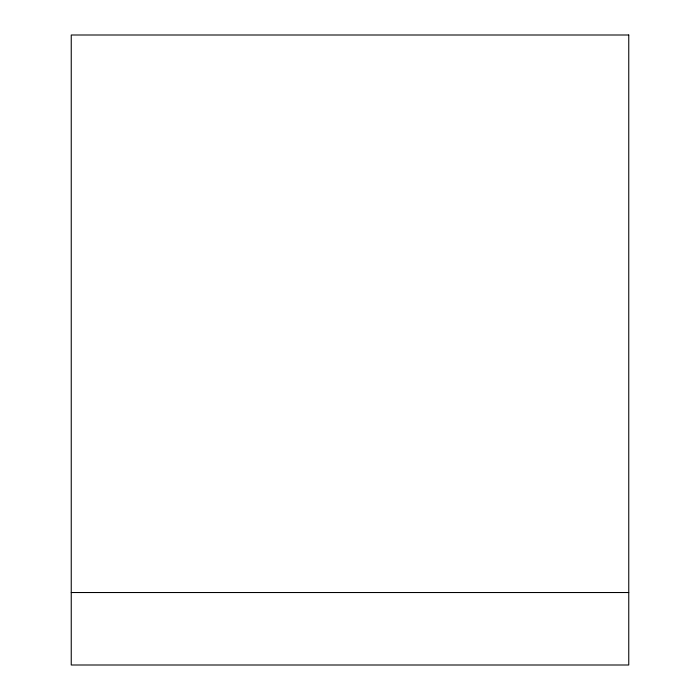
<?xml version="1.0" encoding="UTF-8"?>
<svg xmlns="http://www.w3.org/2000/svg" width="700" height="700" viewBox="0 0 700 700"><rect width="100%" height="100%" fill="white"/><g stroke="black" fill="none" stroke-linecap="round" stroke-linejoin="round"><path stroke-width="1.05" d="M71.243 592.524L628.758 592.524M628.758 35L71.243 35L71.243 665L628.758 665L628.758 35"/></g></svg>
